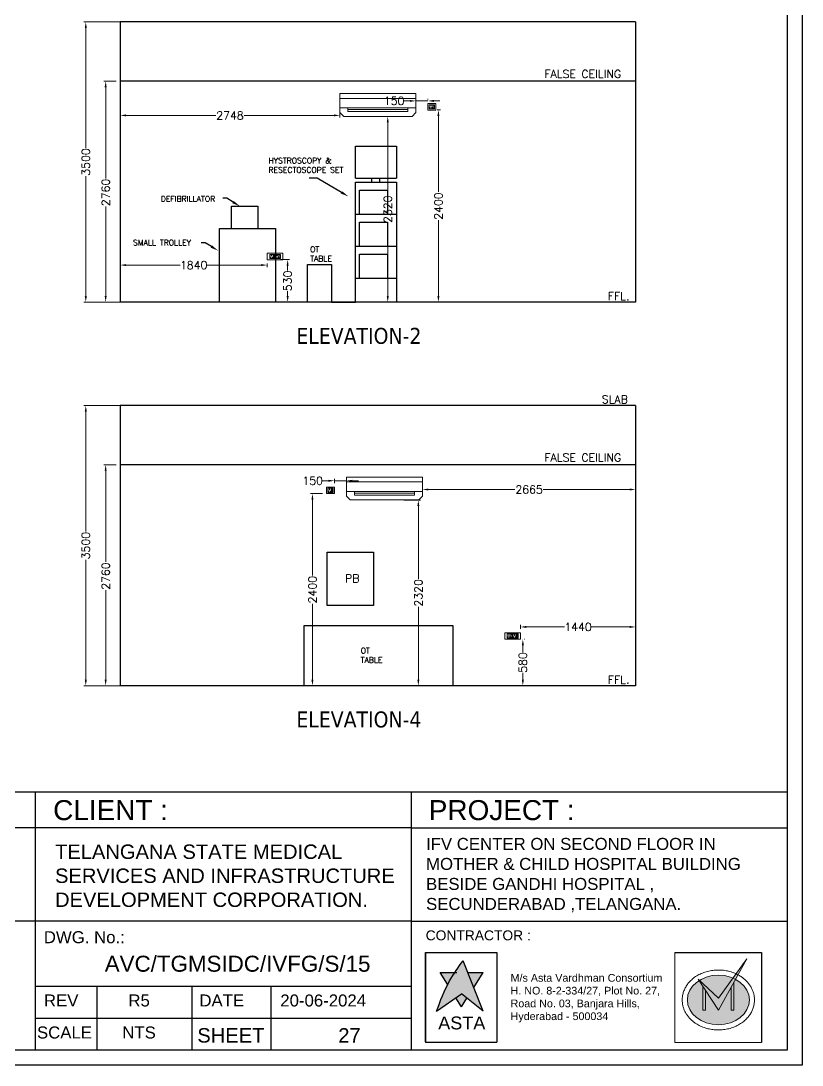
# Model space of a CAD drawing. Header units: millimetres. Extents: x 3552052 to 4144896, y -707811 to -630695.
# Drawn here: x 3919893 to 3929660, y -704661 to -691615 of the extents above; entities that cross this region are included whole.
import ezdxf
from ezdxf import colors
from ezdxf.entities.mleader import LeaderData, LeaderLine
from ezdxf.enums import TextEntityAlignment as Align
from ezdxf.math import Vec2, Vec3

# ---------------------------------------------------------------- set-up
doc = ezdxf.new("R2010")
doc.units = ezdxf.units.MM
doc.header["$LTSCALE"] = 6
doc.header["$MEASUREMENT"] = 0
doc.layers.get('0').update_dxf_attribs({"linetype": 'CONTINUOUS', "lineweight": 0})
doc.layers.get('Defpoints').update_dxf_attribs({"linetype": 'CONTINUOUS', "lineweight": 0})
for name, color, linetype, lineweight in [('0.0', 8, 'CONTINUOUS', 0), ('ELE-4M UPS P.SB', 3, 'CONTINUOUS', 0), ('ELE-SOCKET NMBERING', 7, 'CONTINUOUS', 9), ('ELE. 2N0S OF 6-16 UPS SOCKETS', 191, 'CONTINUOUS', 0), ('EQP', 6, 'CONTINUOUS', 0), ('hatch', 252, 'CONTINUOUS', 0), ('HVAC', 3, 'CONTINUOUS', 15), ('HVAC_HI-WALL_1.5TR', 5, 'CONTINUOUS', 0), ('MEP_HVAC_RA_DUCT', 1, 'CONTINUOUS', 0), ('MEP_HVAC_TEXT', 7, 'CONTINUOUS', 0), ('TITLE', 7, 'CONTINUOUS', 0)]:
    doc.layers.add(name, color=color, linetype=linetype, lineweight=lineweight)
doc.layers.add('ELE-6A AC SOCKET', color=7, linetype='CONTINUOUS', lineweight=0, true_color=0x00ceb6)
doc.styles.add('Annotation', font='tahoma.ttf')
doc.styles.add('ARIAL', font='arial.ttf')
doc.styles.add('ROMANS', font='romans.shx')
doc.styles.get("Standard").update_dxf_attribs({"font": 'SIMPLEX'})
doc.dimstyles.new('AEPL1', dxfattribs={"dimtxt": 100, "dimasz": 75, "dimexe": 25, "dimexo": 50, "dimtad": 0, "dimdec": 0, "dimtxsty": 'ROMANS', "dimcen": 2.5, "dimclrd": 7, "dimclre": 7, "dimclrt": 7, "dimadec": 0, "dimazin": 0, "dimtfac": 1, "dimtdec": 0, "dimtmove": 0, "dimatfit": 3, "dimfxl": 1, "dimlwd": 0, "dimlwe": 0, "dimarcsym": 0})

# ---------------------------------------------------------------- blocks, each defined once
blk = doc.blocks.new('*D415')
at = {"layer": 'Defpoints', "color": 0, "transparency": 16777216}
for p in [(3920953, -692368), (3921133, -692368), (3921333, -695128)]:
    blk.add_point(p, dxfattribs=at)
at = {"layer": 'ELE-4M UPS P.SB', "color": 7, "lineweight": 0, "transparency": 16777216}
for p, q in [((3921083, -692368), (3920928, -692368)), ((3920953, -692443), (3920953, -693582)), ((3920953, -695053), (3920953, -693935)), ((3921283, -695128), (3920928, -695128))]:
    blk.add_line(p, q, dxfattribs=at)
at = {"layer": 'ELE-4M UPS P.SB', "color": 7, "transparency": 16777216}
for points in [[(3920940, -692443), (3920965, -692443), (3920953, -692368)], [(3920940, -695053), (3920965, -695053), (3920953, -695128)]]:
    blk.add_solid(points, dxfattribs=at)
at = {"layer": 'ELE-4M UPS P.SB', "color": 7, "lineweight": -3, "transparency": 16777216, "insert": (3920953, -693758), "char_height": 100, "attachment_point": 5, "rotation": 90, "style": 'ROMANS'}
blk.add_mtext('2760', dxfattribs=at)
blk = doc.blocks.new('*D416')
at = {"layer": 'Defpoints', "color": 0, "transparency": 16777216}
for p in [(3920704, -691628), (3921379, -691628), (3921333, -695128)]:
    blk.add_point(p, dxfattribs=at)
at = {"layer": 'ELE-4M UPS P.SB', "color": 7, "lineweight": 0, "transparency": 16777216}
for p, q in [((3921329, -691628), (3920679, -691628)), ((3920704, -691703), (3920704, -693202)), ((3920704, -695053), (3920704, -693555)), ((3921283, -695128), (3920679, -695128))]:
    blk.add_line(p, q, dxfattribs=at)
at = {"layer": 'ELE-4M UPS P.SB', "color": 7, "transparency": 16777216}
for points in [[(3920692, -691703), (3920717, -691703), (3920704, -691628)], [(3920692, -695053), (3920717, -695053), (3920704, -695128)]]:
    blk.add_solid(points, dxfattribs=at)
at = {"layer": 'ELE-4M UPS P.SB', "color": 7, "lineweight": -3, "transparency": 16777216, "insert": (3920704, -693378), "char_height": 100, "attachment_point": 5, "rotation": 90, "style": 'ROMANS'}
blk.add_mtext('3500', dxfattribs=at)
blk = doc.blocks.new('6MODULE-UPS')
at = {"layer": 'ELE. 2N0S OF 6-16 UPS SOCKETS', "color": 223, "lineweight": 0}
for p, q in [((-6, 92), (-6, 20)), ((-6, 92), (-6, 20)), ((19, 92), (-6, 92)), ((-6, 92), (19, 92)), ((-6, 20), (19, 20)), ((-4, 84), (-4, 28)), ((17, 84), (-4, 84)), ((-4, 30), (17, 30)), ((-4, 28), (17, 28)), ((17, 28), (17, 84)), ((19, 20), (19, 92)), ((24, 92), (87, 92)), ((24, 20), (24, 92)), ((87, 20), (24, 20)), ((87, 92), (87, 20)), ((91, 92), (91, 20)), ((91, 92), (91, 20)), ((116, 92), (91, 92)), ((91, 92), (116, 92)), ((91, 20), (116, 20)), ((93, 84), (93, 28)), ((114, 84), (93, 84)), ((93, 30), (114, 30)), ((93, 28), (114, 28)), ((114, 28), (114, 84)), ((116, 20), (116, 92)), ((120, 20), (120, 92)), ((120, 92), (184, 92)), ((184, 20), (120, 20)), ((184, 92), (184, 20))]:
    blk.add_line(p, q, dxfattribs=at)
blk.add_lwpolyline([(-48, 0), (226, 0), (226, 112), (-48, 112)], close=True, dxfattribs=at)
for centre, radius, start, end in [((37, 42), 4.24, 5.2689, 272.51), ((41, 39), 3.42, 202.6838, 75.0951), ((55, 74), 4.92, 307.1584, 232.8416), ((55, 69), 3.14, 161.4031, 18.5969), ((70, 39), 3.42, 104.9049, 337.3162), ((73, 42), 4.24, 267.49, 174.7311), ((134, 42), 4.24, 5.2689, 272.51), ((137, 39), 3.42, 202.6838, 75.0951), ((152, 74), 4.92, 307.1584, 232.8416), ((152, 69), 3.14, 161.4031, 18.5969), ((167, 39), 3.42, 104.9049, 337.3162), ((170, 42), 4.24, 267.49, 174.7311)]:
    blk.add_arc(centre, radius, start, end, dxfattribs=at)
blk = doc.blocks.new('FGF6')
at = {"layer": 'HVAC', "color": 5}
for p, q in [((3680007, -695087), (3680957, -695087)), ((3680007, -695206), (3680957, -695206))]:
    blk.add_line(p, q, dxfattribs=at)
at = {"layer": 'HVAC', "color": 8}
for p, q in [((3680107, -695206), (3680107, -695251)), ((3680107, -695226), (3680858, -695226)), ((3680858, -695206), (3680858, -695251)), ((3680107, -695251), (3680858, -695251))]:
    blk.add_line(p, q, dxfattribs=at)
at = {"layer": 'HVAC', "color": 5}
blk.add_lwpolyline([(3680007, -695026), (3680957, -695026), (3680957, -695265), (3680910, -695312), (3680055, -695312), (3680007, -695265)], close=True, dxfattribs=at)
blk = doc.blocks.new('EQ2WE')
at = {"layer": 'ELE-6A AC SOCKET', "lineweight": 0}
for p, q in [((-99, 170), (-215, 170)), ((-215, 170), (-215, 36)), ((-215, 36), (-99, 36)), ((-99, 36), (-99, 170)), ((-91, 36), (-91, 170)), ((-91, 170), (-45, 170)), ((-45, 170), (-91, 170)), ((-45, 36), (-91, 36)), ((-87, 51), (-87, 155)), ((-87, 155), (-48, 155)), ((-48, 55), (-87, 55)), ((-48, 51), (-87, 51)), ((-48, 155), (-48, 51)), ((-45, 170), (-45, 36)), ((-45, 170), (-45, 36))]:
    blk.add_line(p, q, dxfattribs=at)
blk.add_lwpolyline([(0, 0), (-257, 0), (-257, 206), (0, 206)], close=True, dxfattribs=at)
for centre, radius, start, end in [((-190, 77), 7.83, 5.2689, 272.51), ((-184, 72), 6.31, 202.6838, 75.0951), ((-157, 136), 9.08, 307.1584, 232.8416), ((-157, 127), 5.79, 161.4031, 18.5969), ((-130, 72), 6.31, 104.9049, 337.3162), ((-124, 77), 7.83, 267.49, 174.7311)]:
    blk.add_arc(centre, radius, start, end, dxfattribs=at)
blk = doc.blocks.new('*D417')
at = {"layer": 'Defpoints', "color": 0, "transparency": 16777216}
for p in [(3921133, -694598), (3921133, -694666), (3922973, -694598)]:
    blk.add_point(p, dxfattribs=at)
at = {"layer": 'ELE-4M UPS P.SB', "color": 7, "lineweight": 0, "transparency": 16777216}
for p, q in [((3921133, -694648), (3921133, -694691)), ((3921208, -694666), (3921883, -694666)), ((3922898, -694666), (3922223, -694666)), ((3922973, -694648), (3922973, -694691))]:
    blk.add_line(p, q, dxfattribs=at)
at = {"layer": 'ELE-4M UPS P.SB', "color": 7, "transparency": 16777216}
for points in [[(3921208, -694653), (3921208, -694678), (3921133, -694666)], [(3922898, -694653), (3922898, -694678), (3922973, -694666)]]:
    blk.add_solid(points, dxfattribs=at)
at = {"layer": 'ELE-4M UPS P.SB', "color": 7, "lineweight": -3, "transparency": 16777216, "insert": (3922053, -694666), "char_height": 100, "attachment_point": 5, "style": 'ROMANS'}
blk.add_mtext('1840', dxfattribs=at)
blk = doc.blocks.new('*D418')
at = {"layer": 'Defpoints', "color": 0, "transparency": 16777216}
for p in [(3923087, -694598), (3923087, -695128), (3923228, -695128)]:
    blk.add_point(p, dxfattribs=at)
at = {"layer": 'ELE-4M UPS P.SB', "color": 7, "lineweight": 0, "transparency": 16777216}
for p, q in [((3923137, -694598), (3923253, -694598)), ((3923228, -694673), (3923228, -694734)), ((3923228, -695053), (3923228, -694993)), ((3923137, -695128), (3923253, -695128))]:
    blk.add_line(p, q, dxfattribs=at)
at = {"layer": 'ELE-4M UPS P.SB', "color": 7, "transparency": 16777216}
for points in [[(3923215, -694673), (3923240, -694673), (3923228, -694598)], [(3923215, -695053), (3923240, -695053), (3923228, -695128)]]:
    blk.add_solid(points, dxfattribs=at)
at = {"layer": 'ELE-4M UPS P.SB', "color": 7, "lineweight": -3, "transparency": 16777216, "insert": (3923228, -694863), "char_height": 100, "attachment_point": 5, "rotation": 90, "style": 'ROMANS'}
blk.add_mtext('530', dxfattribs=at)
blk = doc.blocks.new('*D419')
at = {"layer": 'Defpoints', "color": 0, "transparency": 16777216}
for p in [(3921133, -692642), (3923881, -692642), (3921133, -692796)]:
    blk.add_point(p, dxfattribs=at)
at = {"layer": 'ELE-4M UPS P.SB', "color": 7, "lineweight": 0, "transparency": 16777216}
for p, q in [((3921133, -692692), (3921133, -692821)), ((3923881, -692692), (3923881, -692821)), ((3921208, -692796), (3922330, -692796)), ((3923806, -692796), (3922684, -692796))]:
    blk.add_line(p, q, dxfattribs=at)
at = {"layer": 'ELE-4M UPS P.SB', "color": 7, "transparency": 16777216}
for points in [[(3921208, -692783), (3921208, -692808), (3921133, -692796)], [(3923806, -692783), (3923806, -692808), (3923881, -692796)]]:
    blk.add_solid(points, dxfattribs=at)
at = {"layer": 'ELE-4M UPS P.SB', "color": 7, "lineweight": -3, "transparency": 16777216, "insert": (3922507, -692796), "char_height": 100, "attachment_point": 5, "style": 'ROMANS'}
blk.add_mtext('2748', dxfattribs=at)
blk = doc.blocks.new('*D420')
at = {"layer": 'Defpoints', "color": 0, "transparency": 16777216}
for p in [(3924831, -692615), (3924831, -692648), (3924981, -692648)]:
    blk.add_point(p, dxfattribs=at)
at = {"layer": 'ELE-4M UPS P.SB', "color": 7, "lineweight": 0, "transparency": 16777216}
for p, q in [((3924756, -692615), (3924681, -692615)), ((3924831, -692598), (3924831, -692590)), ((3924981, -692615), (3924831, -692615)), ((3924981, -692598), (3924981, -692590)), ((3925056, -692615), (3925131, -692615))]:
    blk.add_line(p, q, dxfattribs=at)
at = {"layer": 'ELE-4M UPS P.SB', "color": 7, "transparency": 16777216}
for points in [[(3924756, -692602), (3924756, -692627), (3924831, -692615)], [(3925056, -692602), (3925056, -692627), (3924981, -692615)]]:
    blk.add_solid(points, dxfattribs=at)
at = {"layer": 'ELE-4M UPS P.SB', "color": 7, "lineweight": -3, "transparency": 16777216, "insert": (3924559, -692615), "char_height": 100, "attachment_point": 5, "style": 'ROMANS'}
blk.add_mtext('150', dxfattribs=at)
blk = doc.blocks.new('*D421')
at = {"layer": 'Defpoints', "color": 0, "transparency": 16777216}
for p in [(3924631, -692808), (3924479, -695128), (3924631, -695128)]:
    blk.add_point(p, dxfattribs=at)
at = {"layer": 'ELE-4M UPS P.SB', "color": 7, "lineweight": 0, "transparency": 16777216}
for p, q in [((3924581, -692808), (3924454, -692808)), ((3924479, -692883), (3924479, -693792)), ((3924479, -695053), (3924479, -694145)), ((3924581, -695128), (3924454, -695128))]:
    blk.add_line(p, q, dxfattribs=at)
at = {"layer": 'ELE-4M UPS P.SB', "color": 7, "transparency": 16777216}
for points in [[(3924467, -692883), (3924492, -692883), (3924479, -692808)], [(3924467, -695053), (3924492, -695053), (3924479, -695128)]]:
    blk.add_solid(points, dxfattribs=at)
at = {"layer": 'ELE-4M UPS P.SB', "color": 7, "lineweight": -3, "transparency": 16777216, "insert": (3924479, -693968), "char_height": 100, "attachment_point": 5, "rotation": 90, "style": 'ROMANS'}
blk.add_mtext('2320', dxfattribs=at)
blk = doc.blocks.new('*D422')
at = {"layer": 'Defpoints', "color": 0, "transparency": 16777216}
for p in [(3925047, -692728), (3925047, -695128), (3925113, -695128)]:
    blk.add_point(p, dxfattribs=at)
at = {"layer": 'ELE-4M UPS P.SB', "color": 7, "lineweight": 0, "transparency": 16777216}
for p, q in [((3925097, -692728), (3925138, -692728)), ((3925113, -692803), (3925113, -693752)), ((3925113, -695053), (3925113, -694105)), ((3925097, -695128), (3925138, -695128))]:
    blk.add_line(p, q, dxfattribs=at)
at = {"layer": 'ELE-4M UPS P.SB', "color": 7, "transparency": 16777216}
for points in [[(3925100, -692803), (3925125, -692803), (3925113, -692728)], [(3925100, -695053), (3925125, -695053), (3925113, -695128)]]:
    blk.add_solid(points, dxfattribs=at)
at = {"layer": 'ELE-4M UPS P.SB', "color": 7, "lineweight": -3, "transparency": 16777216, "insert": (3925113, -693928), "char_height": 100, "attachment_point": 5, "rotation": 90, "style": 'ROMANS'}
blk.add_mtext('2400', dxfattribs=at)
blk = doc.blocks.new('*D429')
at = {"layer": 'Defpoints', "color": 0, "transparency": 16777216}
for p in [(3920953, -697161), (3921133, -697161), (3921333, -699921)]:
    blk.add_point(p, dxfattribs=at)
at = {"layer": 'ELE-4M UPS P.SB', "color": 7, "lineweight": 0, "transparency": 16777216}
for p, q in [((3921083, -697161), (3920928, -697161)), ((3920953, -697236), (3920953, -698374)), ((3920953, -699846), (3920953, -698727)), ((3921283, -699921), (3920928, -699921))]:
    blk.add_line(p, q, dxfattribs=at)
at = {"layer": 'ELE-4M UPS P.SB', "color": 7, "transparency": 16777216}
for points in [[(3920940, -697236), (3920965, -697236), (3920953, -697161)], [(3920940, -699846), (3920965, -699846), (3920953, -699921)]]:
    blk.add_solid(points, dxfattribs=at)
at = {"layer": 'ELE-4M UPS P.SB', "color": 7, "lineweight": -3, "transparency": 16777216, "insert": (3920953, -698551), "char_height": 100, "attachment_point": 5, "rotation": 90, "style": 'ROMANS'}
blk.add_mtext('2760', dxfattribs=at)
blk = doc.blocks.new('*D430')
at = {"layer": 'Defpoints', "color": 0, "transparency": 16777216}
for p in [(3920704, -696421), (3921379, -696421), (3921333, -699921)]:
    blk.add_point(p, dxfattribs=at)
at = {"layer": 'ELE-4M UPS P.SB', "color": 7, "lineweight": 0, "transparency": 16777216}
for p, q in [((3921329, -696421), (3920679, -696421)), ((3920704, -696496), (3920704, -697994)), ((3920704, -699846), (3920704, -698347)), ((3921283, -699921), (3920679, -699921))]:
    blk.add_line(p, q, dxfattribs=at)
at = {"layer": 'ELE-4M UPS P.SB', "color": 7, "transparency": 16777216}
for points in [[(3920692, -696496), (3920717, -696496), (3920704, -696421)], [(3920692, -699846), (3920717, -699846), (3920704, -699921)]]:
    blk.add_solid(points, dxfattribs=at)
at = {"layer": 'ELE-4M UPS P.SB', "color": 7, "lineweight": -3, "transparency": 16777216, "insert": (3920704, -698171), "char_height": 100, "attachment_point": 5, "rotation": 90, "style": 'ROMANS'}
blk.add_mtext('3500', dxfattribs=at)
blk = doc.blocks.new('*D431')
at = {"layer": 'Defpoints', "color": 0, "transparency": 16777216}
for p in [(3924631, -697601), (3924631, -699921), (3924862, -699921)]:
    blk.add_point(p, dxfattribs=at)
at = {"layer": 'ELE-4M UPS P.SB', "color": 7, "lineweight": 0, "transparency": 16777216}
for p, q in [((3924681, -697601), (3924887, -697601)), ((3924862, -697676), (3924862, -698584)), ((3924862, -699846), (3924862, -698937)), ((3924681, -699921), (3924887, -699921))]:
    blk.add_line(p, q, dxfattribs=at)
at = {"layer": 'ELE-4M UPS P.SB', "color": 7, "transparency": 16777216}
for points in [[(3924849, -697676), (3924874, -697676), (3924862, -697601)], [(3924849, -699846), (3924874, -699846), (3924862, -699921)]]:
    blk.add_solid(points, dxfattribs=at)
at = {"layer": 'ELE-4M UPS P.SB', "color": 7, "lineweight": -3, "transparency": 16777216, "insert": (3924862, -698761), "char_height": 100, "attachment_point": 5, "rotation": 90, "style": 'ROMANS'}
blk.add_mtext('2320', dxfattribs=at)
blk = doc.blocks.new('*D432')
at = {"layer": 'Defpoints', "color": 0, "transparency": 16777216}
for p in [(3926138, -699261), (3927578, -699187), (3927578, -699261)]:
    blk.add_point(p, dxfattribs=at)
at = {"layer": 'ELE-4M UPS P.SB', "color": 7, "lineweight": 0, "transparency": 16777216}
for p, q in [((3926138, -699211), (3926138, -699162)), ((3926213, -699187), (3926688, -699187)), ((3927503, -699187), (3927028, -699187)), ((3927578, -699211), (3927578, -699162))]:
    blk.add_line(p, q, dxfattribs=at)
at = {"layer": 'ELE-4M UPS P.SB', "color": 7, "transparency": 16777216}
for points in [[(3926213, -699174), (3926213, -699199), (3926138, -699187)], [(3927503, -699174), (3927503, -699199), (3927578, -699187)]]:
    blk.add_solid(points, dxfattribs=at)
at = {"layer": 'ELE-4M UPS P.SB', "color": 7, "lineweight": -3, "transparency": 16777216, "insert": (3926858, -699187), "char_height": 100, "attachment_point": 5, "style": 'ROMANS'}
blk.add_mtext('1440', dxfattribs=at)
blk = doc.blocks.new('*D433')
at = {"layer": 'Defpoints', "color": 0, "transparency": 16777216}
for p in [(3926138, -699341), (3926138, -699921), (3926168, -699921)]:
    blk.add_point(p, dxfattribs=at)
at = {"layer": 'ELE-4M UPS P.SB', "color": 7, "lineweight": 0, "transparency": 16777216}
for p, q in [((3926188, -699341), (3926193, -699341)), ((3926168, -699416), (3926168, -699501)), ((3926168, -699846), (3926168, -699760)), ((3926188, -699921), (3926193, -699921))]:
    blk.add_line(p, q, dxfattribs=at)
at = {"layer": 'ELE-4M UPS P.SB', "color": 7, "transparency": 16777216}
for points in [[(3926156, -699416), (3926181, -699416), (3926168, -699341)], [(3926156, -699846), (3926181, -699846), (3926168, -699921)]]:
    blk.add_solid(points, dxfattribs=at)
at = {"layer": 'ELE-4M UPS P.SB', "color": 7, "lineweight": -3, "transparency": 16777216, "insert": (3926168, -699631), "char_height": 100, "attachment_point": 5, "rotation": 90, "style": 'ROMANS'}
blk.add_mtext('580', dxfattribs=at)
blk = doc.blocks.new('*D434')
at = {"layer": 'Defpoints', "color": 0, "transparency": 16777216}
for p in [(3924913, -697375), (3927578, -697375), (3927578, -697470)]:
    blk.add_point(p, dxfattribs=at)
at = {"layer": 'ELE-4M UPS P.SB', "color": 7, "lineweight": 0, "transparency": 16777216}
for p, q in [((3924913, -697425), (3924913, -697495)), ((3927578, -697425), (3927578, -697495)), ((3924988, -697470), (3926069, -697470)), ((3927503, -697470), (3926422, -697470))]:
    blk.add_line(p, q, dxfattribs=at)
at = {"layer": 'ELE-4M UPS P.SB', "color": 7, "transparency": 16777216}
for points in [[(3924988, -697457), (3924988, -697482), (3924913, -697470)], [(3927503, -697457), (3927503, -697482), (3927578, -697470)]]:
    blk.add_solid(points, dxfattribs=at)
at = {"layer": 'ELE-4M UPS P.SB', "color": 7, "lineweight": -3, "transparency": 16777216, "insert": (3926246, -697470), "char_height": 100, "attachment_point": 5, "style": 'ROMANS'}
blk.add_mtext('2665', dxfattribs=at)
blk = doc.blocks.new('*D435')
at = {"layer": 'Defpoints', "color": 0, "transparency": 16777216}
for p in [(3923813, -697360), (3923813, -697441), (3923963, -697426)]:
    blk.add_point(p, dxfattribs=at)
at = {"layer": 'ELE-4M UPS P.SB', "color": 7, "lineweight": 0, "transparency": 16777216}
for p, q in [((3923738, -697360), (3923663, -697360)), ((3923813, -697391), (3923813, -697335)), ((3923963, -697360), (3923813, -697360)), ((3923963, -697376), (3923963, -697335)), ((3924038, -697360), (3924113, -697360))]:
    blk.add_line(p, q, dxfattribs=at)
at = {"layer": 'ELE-4M UPS P.SB', "color": 7, "transparency": 16777216}
for points in [[(3923738, -697348), (3923738, -697373), (3923813, -697360)], [(3924038, -697348), (3924038, -697373), (3923963, -697360)]]:
    blk.add_solid(points, dxfattribs=at)
at = {"layer": 'ELE-4M UPS P.SB', "color": 7, "lineweight": -3, "transparency": 16777216, "insert": (3923541, -697360), "char_height": 100, "attachment_point": 5, "style": 'ROMANS'}
blk.add_mtext('150', dxfattribs=at)
blk = doc.blocks.new('*D436')
at = {"layer": 'Defpoints', "color": 0, "transparency": 16777216}
for p in [(3923713, -697521), (3923538, -699921), (3923713, -699921)]:
    blk.add_point(p, dxfattribs=at)
at = {"layer": 'ELE-4M UPS P.SB', "color": 7, "lineweight": 0, "transparency": 16777216}
for p, q in [((3923663, -697521), (3923513, -697521)), ((3923538, -697596), (3923538, -698544)), ((3923538, -699846), (3923538, -698897)), ((3923663, -699921), (3923513, -699921))]:
    blk.add_line(p, q, dxfattribs=at)
at = {"layer": 'ELE-4M UPS P.SB', "color": 7, "transparency": 16777216}
for points in [[(3923525, -697596), (3923550, -697596), (3923538, -697521)], [(3923525, -699846), (3923550, -699846), (3923538, -699921)]]:
    blk.add_solid(points, dxfattribs=at)
at = {"layer": 'ELE-4M UPS P.SB', "color": 7, "lineweight": -3, "transparency": 16777216, "insert": (3923538, -698721), "char_height": 100, "attachment_point": 5, "rotation": 90, "style": 'ROMANS'}
blk.add_mtext('2400', dxfattribs=at)
blk = doc.blocks.new('IVF-CONTRACTOR')
at = {"lineweight": -3, "true_color": 0x293189}
h = blk.add_hatch(color=177, dxfattribs=at)
h.dxf.hatch_style = 1
edge = h.paths.add_edge_path()
edge.add_spline(control_points=[(3037286, -1386527), (3037185, -1386667), (3036944, -1387001), (3036801, -1387388), (3036719, -1387609)], knot_values=[0, 0, 0, 0, 519.520055, 1226.818077, 1226.818077, 1226.818077, 1226.818077], degree=3, periodic=0)
edge.add_line((3036719, -1387609), (3037255, -1387240))
edge.add_line((3037255, -1387240), (3037717, -1387609))
edge.add_line((3037717, -1387609), (3037286, -1386527))
at = {"lineweight": -3, "true_color": 0xc7c8ca}
h = blk.add_hatch(color=9, dxfattribs=at)
h.dxf.hatch_style = 1
edge = h.paths.add_edge_path()
edge.add_spline(control_points=[(3036953, -1387033), (3036967, -1387008), (3037022, -1386919), (3037088, -1386836), (3037139, -1386779)], knot_values=[3356.588859, 3356.588859, 3356.588859, 3356.588859, 3831.174934, 5081.098827, 5081.098827, 5081.098827, 5081.098827], degree=3, periodic=0)
edge.add_line((3037139, -1386779), (3036793, -1386779))
edge.add_line((3036793, -1386779), (3036953, -1387033))
h.paths.add_polyline_path([(3037717, -1386779), (3037386, -1386779), (3037515, -1387102)])
h.paths.add_polyline_path([(3037370, -1387332), (3037255, -1387240), (3037134, -1387323), (3037255, -1387517)])
at = {"true_color": 0xed1f24}
h = blk.add_hatch(color=240, dxfattribs=at)
h.dxf.hatch_style = 1
edge = h.paths.add_edge_path()
edge.add_line((3042329, -1386921), (3042349, -1386951))
edge.add_ellipse((3042760, -1387369), major_axis=(-665, 0), ratio=0.800236, start_angle=-52.6357, end_angle=-51.8324, ccw=False)
edge.add_line((3042356, -1386946), (3042329, -1386921))
at = {"layer": '0.0', "true_color": 0xed1f24}
h = blk.add_hatch(color=240, dxfattribs=at)
h.dxf.hatch_style = 1
edge = h.paths.add_edge_path()
edge.add_line((3042760, -1387590), (3043125, -1386925))
edge.add_ellipse((3042760, -1387369), major_axis=(-665, 0), ratio=0.800236, start_angle=-123.3804, end_angle=-117.8517)
edge.add_line((3043070, -1386899), (3042760, -1387331))
edge.add_line((3042760, -1387331), (3042356, -1386946))
edge.add_ellipse((3042760, -1387369), major_axis=(-665, 0), ratio=0.800236, start_angle=-52.6357, end_angle=-51.8324)
edge.add_line((3042349, -1386951), (3042760, -1387590))
edge = h.paths.add_edge_path()
edge.add_spline(control_points=[(3043179, -1386828), (3043165, -1386821), (3043150, -1386814), (3043136, -1386807)], knot_values=[-2.156071, -2.156071, -2.156071, -2.156071, -2.090953, -2.090953, -2.090953, -2.090953], degree=3, periodic=0)
edge.add_line((3043136, -1386807), (3043070, -1386899))
edge.add_ellipse((3042760, -1387369), major_axis=(-665, 0), ratio=0.800236, start_angle=-123.3804, end_angle=-117.8517, ccw=False)
edge.add_line((3043125, -1386925), (3043179, -1386828))
edge = h.paths.add_edge_path()
edge.add_line((3043367, -1386486), (3043136, -1386807))
edge.add_spline(control_points=[(3043136, -1386807), (3043150, -1386814), (3043165, -1386821), (3043179, -1386828)], knot_values=[-2.156071, -2.156071, -2.156071, -2.156071, -2.090953, -2.090953, -2.090953, -2.090953], degree=3, periodic=0)
edge.add_line((3043179, -1386828), (3043367, -1386486))
at = {"layer": '0.0', "true_color": 0x139b48}
h = blk.add_hatch(color=114, dxfattribs=at)
h.dxf.hatch_style = 1
edge = h.paths.add_edge_path()
edge.add_ellipse((3042760, -1387369), major_axis=(-665, 0), ratio=0.800236, start_angle=-51.8324, end_angle=236.6196)
edge.add_line((3043125, -1386925), (3043091, -1386988))
edge.add_line((3043091, -1386988), (3043091, -1387590))
edge.add_line((3043091, -1387590), (3043036, -1387590))
edge.add_line((3043036, -1387590), (3043036, -1387088))
edge.add_line((3043036, -1387088), (3042760, -1387590))
edge.add_line((3042760, -1387590), (3042484, -1387160))
edge.add_line((3042484, -1387160), (3042484, -1387590))
edge.add_line((3042484, -1387590), (3042428, -1387590))
edge.add_line((3042428, -1387590), (3042428, -1387075))
edge.add_line((3042428, -1387075), (3042349, -1386951))
edge = h.paths.add_edge_path()
edge.add_ellipse((3042760, -1387369), major_axis=(-665, 0), ratio=0.800236, start_angle=-117.8517, end_angle=-52.6357)
edge.add_line((3042356, -1386946), (3042760, -1387331))
edge.add_line((3042760, -1387331), (3043070, -1386899))
at = {"layer": '0.0', "true_color": 0x000000}
h = blk.add_hatch(color=18, dxfattribs=at)
h.dxf.hatch_style = 1
h.paths.add_polyline_path([(3042484, -1387160), (3042428, -1387075), (3042428, -1387590), (3042484, -1387590)])
h.paths.add_polyline_path([(3043036, -1387590), (3043091, -1387590), (3043091, -1386988), (3043036, -1387088)])
at = {"lineweight": -3}
for p, q in [((3036484, -1386350), (3038013, -1386350)), ((3036484, -1388267), (3036484, -1386350)), ((3036485, -1386350), (3038009, -1386350)), ((3036485, -1388278), (3036485, -1386350)), ((3038013, -1386350), (3038013, -1388267)), ((3041829, -1386350), (3043688, -1386350)), ((3043688, -1386350), (3043688, -1388278)), ((3038011, -1388278), (3036483, -1388278))]:
    blk.add_line(p, q, dxfattribs=at)
at = {"color": 251, "lineweight": -3, "true_color": 0x636466}
for p, q in [((3037717, -1387609), (3037286, -1386527)), ((3036793, -1386779), (3037155, -1386779)), ((3036953, -1387033), (3036793, -1386779)), ((3037386, -1386779), (3037717, -1386779)), ((3037515, -1387102), (3037717, -1386779)), ((3036719, -1387609), (3037255, -1387240)), ((3037255, -1387517), (3037134, -1387323)), ((3037717, -1387609), (3037255, -1387240)), ((3037255, -1387517), (3037370, -1387332))]:
    blk.add_line(p, q, dxfattribs=at)
blk.add_spline([(3036719, -1387609), (3036998, -1386959), (3037286, -1386527)], degree=3, dxfattribs=at)
at = {"layer": '0.0'}
for p, q in [((3036485, -1386350), (3038009, -1386350)), ((3036485, -1388278), (3036485, -1386350)), ((3036485, -1388278), (3036485, -1386350)), ((3036485, -1386350), (3038009, -1386350)), ((3038013, -1386350), (3038013, -1388278)), ((3041829, -1386350), (3043688, -1386350)), ((3041829, -1388278), (3041829, -1386350)), ((3043688, -1386350), (3043688, -1388278)), ((3038009, -1388278), (3036485, -1388278)), ((3043688, -1388278), (3041829, -1388278))]:
    blk.add_line(p, q, dxfattribs=at)
at = {"layer": '0.0', "color": 18, "true_color": 0x000000}
for p, q in [((3042760, -1387590), (3043367, -1386486)), ((3042760, -1387331), (3043367, -1386486)), ((3042760, -1387590), (3042329, -1386921)), ((3042329, -1386921), (3042760, -1387331)), ((3043091, -1387590), (3043091, -1386988)), ((3042428, -1387075), (3042428, -1387590)), ((3042484, -1387590), (3042484, -1387160)), ((3043036, -1387088), (3043036, -1387590)), ((3042428, -1387590), (3042484, -1387590)), ((3043036, -1387590), (3043091, -1387590))]:
    blk.add_line(p, q, dxfattribs=at)
at = {"layer": '0.0'}
blk.add_ellipse((3042760, -1387369), major_axis=(-665, 0), ratio=0.800236, start_param=-3.141592653589793, end_param=3.141592653589793, dxfattribs=at)
blk.add_open_spline([(3043535, -1387369), (3043535, -1387353), (3043534, -1387336), (3043530, -1387296), (3043527, -1387272), (3043516, -1387226), (3043509, -1387202), (3043492, -1387157), (3043483, -1387135), (3043460, -1387092), (3043448, -1387071), (3043420, -1387031), (3043405, -1387011), (3043372, -1386974), (3043355, -1386956), (3043318, -1386922), (3043298, -1386906), (3043258, -1386875), (3043236, -1386861), (3043183, -1386829), (3043150, -1386812), (3043081, -1386783), (3043045, -1386771), (3042972, -1386750), (3042935, -1386742), (3042860, -1386731), (3042821, -1386728), (3042745, -1386726), (3042706, -1386727), (3042630, -1386735), (3042593, -1386741), (3042518, -1386757), (3042482, -1386768), (3042412, -1386794), (3042377, -1386809), (3042312, -1386843), (3042280, -1386862), (3042221, -1386905), (3042194, -1386928), (3042147, -1386974), (3042127, -1386996), (3042091, -1387042), (3042074, -1387067), (3042045, -1387117), (3042033, -1387143), (3042012, -1387197), (3042003, -1387225), (3041992, -1387276), (3041988, -1387299), (3041984, -1387347), (3041984, -1387371), (3041986, -1387418), (3041989, -1387442), (3041997, -1387489), (3042003, -1387512), (3042018, -1387557), (3042026, -1387580), (3042047, -1387623), (3042058, -1387645), (3042084, -1387686), (3042098, -1387706), (3042129, -1387744), (3042145, -1387762), (3042180, -1387798), (3042199, -1387814), (3042238, -1387846), (3042259, -1387861), (3042311, -1387894), (3042343, -1387912), (3042409, -1387944), (3042444, -1387957), (3042515, -1387980), (3042552, -1387989), (3042626, -1388003), (3042664, -1388007), (3042740, -1388012), (3042778, -1388012), (3042854, -1388008), (3042892, -1388003), (3042966, -1387989), (3043003, -1387980), (3043074, -1387958), (3043109, -1387944), (3043175, -1387913), (3043208, -1387895), (3043268, -1387856), (3043297, -1387834), (3043351, -1387787), (3043376, -1387761), (3043416, -1387713), (3043432, -1387690), (3043462, -1387643), (3043475, -1387619), (3043497, -1387569), (3043507, -1387543), (3043522, -1387491), (3043527, -1387464), (3043533, -1387415), (3043535, -1387392), (3043535, -1387369)], degree=3, knots=[-3.141593, -3.141593, -3.141593, -3.141593, -3.06788, -3.06788, -2.960953, -2.960953, -2.854026, -2.854026, -2.747099, -2.747099, -2.640172, -2.640172, -2.533245, -2.533245, -2.426319, -2.426319, -2.319392, -2.319392, -2.212465, -2.212465, -2.059875, -2.059875, -1.907286, -1.907286, -1.754697, -1.754697, -1.602107, -1.602107, -1.449518, -1.449518, -1.296928, -1.296928, -1.144339, -1.144339, -0.99175, -0.99175, -0.83916, -0.83916, -0.686571, -0.686571, -0.558641, -0.558641, -0.43071, -0.43071, -0.30278, -0.30278, -0.17485, -0.17485, -0.068516, -0.068516, 0.037819, 0.037819, 0.144154, 0.144154, 0.250488, 0.250488, 0.356823, 0.356823, 0.463157, 0.463157, 0.569492, 0.569492, 0.675826, 0.675826, 0.782161, 0.782161, 0.888495, 0.888495, 1.039928, 1.039928, 1.191361, 1.191361, 1.342794, 1.342794, 1.494227, 1.494227, 1.64566, 1.64566, 1.797093, 1.797093, 1.948526, 1.948526, 2.099959, 2.099959, 2.251392, 2.251392, 2.402825, 2.402825, 2.554258, 2.554258, 2.675591, 2.675591, 2.796924, 2.796924, 2.918258, 2.918258, 3.039591, 3.039591, 3.141593, 3.141593, 3.141593, 3.141593], dxfattribs=at)
at = {"lineweight": -3, "attachment_point": 1, "style": 'ARIAL'}
for s, width, gutter_width, insert, char_height in [('{\\C256;CONTRACTOR :}', 3919.85, 1060, (3036485, -1385878), 212.06), ('{\\C256;M/s Asta Vardhman Consortium\\PH. NO. 8-2-334/27, Plot No. 27, Road No. 03, Banjara Hills, Hyderabad - 500034}', 3696.75, 822, (3038306, -1386813), 164.38)]:
    blk.add_mtext_dynamic_manual_height_columns(s, width=width, gutter_width=gutter_width, heights=[0], dxfattribs=dict(at, insert=insert, char_height=char_height))
at = {"lineweight": 100, "insert": (3036754, -1387723), "char_height": 276.9, "attachment_point": 1, "style": 'ARIAL'}
blk.add_mtext_dynamic_manual_height_columns('ASTA', width=997.56, gutter_width=254, heights=[0], dxfattribs=at)

msp = doc.modelspace()

# ---------------------------------------------------------------- linework, layer by layer
at = {"lineweight": -3}
for p, q in [((3929472.9, -701251.5), (3911822.6, -701251.5)), ((3920077, -704474.3), (3920077, -701251.5))]:
    msp.add_line(p, q, dxfattribs=at)
at = {"color": 7, "lineweight": 30}
msp.add_line((3929472.9, -704474.3), (3920077, -704474.3), dxfattribs=at)
for points in [[(3929659.7, -681698.6), (3929659.7, -704661.1), (3911635.8, -704661.1), (3911635.8, -681698.6)], [(3929472.9, -681885.3), (3929472.9, -704474.3), (3911822.6, -704474.3), (3911822.6, -681885.3)]]:
    msp.add_lwpolyline(points, close=True, dxfattribs=at)
at = {"layer": 'ELE-4M UPS P.SB', "color": 1, "lineweight": -3}
msp.add_lwpolyline([(3923720.1, -698250.6), (3924300.1, -698250.6), (3924300.1, -698920.6), (3923720.1, -698920.6)], close=True, dxfattribs=at)
msp.add_lwpolyline([(3923720.1, -698250.6), (3924300.1, -698250.6), (3924300.1, -698920.6), (3923720.1, -698920.6)], close=True, dxfattribs=at)
at = {"layer": 'EQP', "lineweight": -3}
for p, q in [((3924077.1, -693178.5), (3924587.1, -693178.5)), ((3924077.1, -693578.5), (3924077.1, -693178.5)), ((3924587.1, -693178.5), (3924587.1, -693578.5)), ((3924077.1, -693578.5), (3924587.1, -693578.5)), ((3924077.1, -695128.5), (3924077.1, -693628.5)), ((3924077.1, -693628.5), (3924587.1, -693628.5)), ((3924282.1, -693628.5), (3924282.1, -693578.5)), ((3924382.1, -693628.5), (3924382.1, -693578.5)), ((3924587.1, -693628.5), (3924587.1, -695128.5)), ((3924127.1, -694028.5), (3924127.1, -693728.5)), ((3924127.1, -693728.5), (3924477.1, -693728.5)), ((3924477.1, -693728.5), (3924477.1, -694028.5)), ((3922527.1, -694208.5), (3922527.1, -693928.5)), ((3922527.1, -693928.5), (3922857.1, -693928.5)), ((3922857.1, -693928.5), (3922857.1, -694208.5)), ((3924077.1, -694028.5), (3924587.1, -694028.5)), ((3924127.1, -694428.5), (3924127.1, -694128.5)), ((3924127.1, -694128.5), (3924477.1, -694128.5)), ((3924477.1, -694128.5), (3924477.1, -694428.5)), ((3922377.1, -695128.5), (3922377.1, -694208.5)), ((3922377.1, -694208.5), (3923077.1, -694208.5)), ((3922377.1, -694208.5), (3922527.1, -694208.5)), ((3923077.1, -694208.5), (3923077.1, -695128.5)), ((3924077.1, -694428.5), (3924587.1, -694428.5)), ((3924077.1, -694428.5), (3924587.1, -694428.5)), ((3924127.1, -694828.5), (3924127.1, -694528.5)), ((3924127.1, -694528.5), (3924477.1, -694528.5)), ((3924477.1, -694528.5), (3924477.1, -694828.5)), ((3923477.1, -695128.5), (3923477.1, -694658.5)), ((3923477.1, -694658.5), (3923777.1, -694658.5)), ((3923777.1, -694658.5), (3923777.1, -695128.5)), ((3924077.1, -695128.5), (3924077.1, -694828.5)), ((3924077.1, -694828.5), (3924587.1, -694828.5)), ((3923777.1, -695128.5), (3924077.1, -695128.5)), ((3923433.1, -699920.6), (3923433.1, -699170.6)), ((3923433.1, -699170.6), (3925293.1, -699170.6)), ((3925293.1, -699170.6), (3925293.1, -699920.6))]:
    msp.add_line(p, q, dxfattribs=at)
at = {"layer": 'hatch', "color": 7, "lineweight": 30}
msp.add_line((3929472.9, -701250.7), (3929472.9, -704474.3), dxfattribs=at)
at = {"layer": 'MEP_HVAC_RA_DUCT', "color": 7, "lineweight": 30}
for p, q in [((3921133.1, -691628.5), (3921133.1, -695128.5)), ((3927578.1, -691628.5), (3927578.1, -695128.5)), ((3921133.1, -696420.6), (3921133.1, -699920.6)), ((3927578.1, -696420.6), (3927578.1, -699920.6))]:
    msp.add_line(p, q, dxfattribs=at)
for points in [[(3927578.1, -691628.5), (3921133.1, -691628.5)], [(3927578.1, -692368.5), (3921133.1, -692368.5)], [(3927578.1, -695128.5), (3921133.1, -695128.5)], [(3927578.1, -696420.6), (3921133.1, -696420.6)], [(3927578.1, -697160.6), (3921133.1, -697160.6)], [(3927578.1, -699920.6), (3921133.1, -699920.6)]]:
    msp.add_lwpolyline(points, dxfattribs=at)
at = {"layer": 'MEP_HVAC_TEXT', "lineweight": -3}
for p, q in [((3924772.9, -701251.5), (3924772.9, -704474.3)), ((3920077, -701695.7), (3914675.5, -701695.7)), ((3924772.9, -701695.7), (3920077, -701695.7)), ((3924772.9, -701695.7), (3929472.9, -701695.7)), ((3920077, -702862.5), (3914675.5, -702862.5)), ((3924772.9, -702862.9), (3920072.9, -702862.5)), ((3924772.9, -702862.9), (3929472.9, -702862.5)), ((3920077, -703674.3), (3924772.9, -703674.3)), ((3920840.4, -703674.3), (3920840.4, -704474.3)), ((3922029.4, -703674.3), (3922029.4, -704474.3)), ((3923015.8, -703674.3), (3923015.8, -704474.3)), ((3920077, -704074.3), (3924772.9, -704074.3))]:
    msp.add_line(p, q, dxfattribs=at)

# ---------------------------------------------------------------- block references
at = {"color": 240, "lineweight": -3, "true_color": 0xed1f24, "xscale": 0.5830909662492498, "yscale": 0.5830909662492498, "zscale": 0.5830909662492498}
msp.add_blockref('IVF-CONTRACTOR', (2154406.5, 105115), dxfattribs=at)
at = {"layer": 'ELE-6A AC SOCKET', "color": 254, "lineweight": -3, "true_color": 0xdebad0, "xscale": 0.3885944238316955, "yscale": 0.3885944238316955, "zscale": 0.3885944238316955}
for p in [(3925080.6, -692728.5), (3923813.1, -697520.6)]:
    msp.add_blockref('EQ2WE', p, dxfattribs=at)
at = {"layer": 'ELE. 2N0S OF 6-16 UPS SOCKETS', "lineweight": -3, "xscale": -0.7170377765872057, "yscale": 0.7170377765872057, "zscale": 0.7170377765872057, "rotation": 359.9999999999995}
for p in [(3923135.2, -694598.5), (3926103.6, -699340.6)]:
    msp.add_blockref('6MODULE-UPS', p, dxfattribs=at)
at = {"layer": 'HVAC_HI-WALL_1.5TR', "lineweight": -3}
for p in [(243873.4, 2503.8), (243955.9, -2288.3)]:
    msp.add_blockref('FGF6', p, dxfattribs=at)

# ---------------------------------------------------------------- texts
at = {"lineweight": -3, "char_height": 200, "width": 2697.906, "attachment_point": 3, "style": 'Annotation'}
for s, insert in [('\\pxql;ELEVATION-2', (3926034.6, -695449.9)), ('\\pxql;ELEVATION-4', (3926034.6, -700242.1))]:
    msp.add_mtext(s, dxfattribs=dict(at, insert=insert))
at = {"layer": 'ELE-SOCKET NMBERING', "color": 0, "lineweight": -3, "char_height": 100.004, "width": 2358.602, "attachment_point": 1, "style": 'Annotation'}
for s, insert in [('{\\Fromans|c0;FALSE CEILING }', (3926437.2, -692228.3)), ('{\\Fromans|c0;FFL.}', (3927230.6, -695003.4)), ('{\\Fromans|c0;SLAB}', (3927155.4, -696293.2)), ('{\\Fromans|c0;FALSE CEILING }', (3926437.2, -697020.5)), ('{\\Fromans|c0;PB}', (3923945.6, -698530.2)), ('{\\Fromans|c0;PB}', (3923945.6, -698530.2)), ('{\\Fromans|c0;FFL.}', (3927230.6, -699795.6))]:
    msp.add_mtext(s, dxfattribs=dict(at, insert=insert))
at = {"layer": 'MEP_HVAC_TEXT', "lineweight": -3, "char_height": 70, "attachment_point": 1}
for s, width, insert in [('HYSTROSCOPY & \\PRESECTOSCOPE SET', 962.013, (3922987.9, -693325.1)), ('DEFIBRILLATOR', 2176.344, (3921641.4, -693803.4)), ('SMALL TROLLEY', 957.976, (3921294.4, -694349.9)), ('OT TABLE', 384.742, (3923508.9, -694434.2, -101230.8)), ('OT TABLE', 384.742, (3924141.6, -699447.3))]:
    msp.add_mtext_dynamic_manual_height_columns(s, width=width, gutter_width=10, heights=[0], dxfattribs=dict(at, insert=insert))
at = {"layer": 'TITLE', "color": 7, "lineweight": 30, "style": 'ARIAL'}
for s, height, p in [('CLIENT :', 250, (3920296.2, -701600.4)), ('PROJECT :', 250, (3924992.1, -701600.4)), ('DWG. No.:', 150, (3920179.6, -703137.9))]:
    msp.add_text(s, height=height, dxfattribs=at).set_placement(p)
for s, height, p in [('REV', 150, (3920396.5, -703853.5)), ('R5', 150, (3921371.3, -703853.5)), ('DATE', 150, (3922404, -703853.5)), ('20-06-2024', 150, (3923672, -703853.5)), ('SCALE', 150, (3920437.9, -704253.5)), ('NTS', 150, (3921370.4, -704253.5)), ('SHEET', 180, (3922517.9, -704289.4)), ('27', 180, (3924000.6, -704289.4))]:
    msp.add_text(s, height=height, dxfattribs=at).set_placement(p, align=Align.MIDDLE_CENTER)
at = {"layer": 'TITLE', "color": 7, "lineweight": 30, "attachment_point": 1, "style": 'ARIAL'}
for s, width, gutter_width, insert, char_height in [('\\pxql;IFV CENTER ON SECOND FLOOR IN MOTHER & CHILD HOSPITAL BUILDING BESIDE GANDHI HOSPITAL , SECUNDERABAD ,TELANGANA. ', 4493.629, 10, (3924958.2, -701822.5), 150), ('{\\C256;TELANGANA STATE MEDICAL SERVICES AND INFRASTRUCTURE DEVELOPMENT CORPORATION.}', 4493.629, 10, (3920320, -701904.8), 180), ('\\pxqc;AVC/TGMSIDC/IVFG/S/15', 5392.273, 12, (3919906.1, -703294.2), 200)]:
    msp.add_mtext_dynamic_manual_height_columns(s, width=width, gutter_width=gutter_width, heights=[0], dxfattribs=dict(at, insert=insert, char_height=char_height))

# ---------------------------------------------------------------- dimensions: what is measured, and where the dimension line sits
at = {"layer": 'ELE-4M UPS P.SB', "color": 0, "lineweight": -3}
for base, p1, p2, picture, middle in [((3920704.4, -691628.5), (3921332.5, -695128.5), (3921378.9, -691628.5), '*D416', (3920704.4, -693378.5)), ((3920952.9, -692368.5), (3921332.5, -695128.5), (3921133.1, -692368.5), '*D415', (3920952.9, -693758.5)), ((3920704.4, -696420.6), (3921332.5, -699920.6), (3921378.9, -696420.6), '*D430', (3920704.4, -698170.6)), ((3920952.9, -697160.6), (3921332.5, -699920.6), (3921133.1, -697160.6), '*D429', (3920952.9, -698550.6))]:
    dim = msp.add_linear_dim(base=base, p1=p1, p2=p2, angle=90, dimstyle='AEPL1', dxfattribs=at)
    dim.commit()
    dim.dimension.update_dxf_attribs({"geometry": picture, "text_midpoint": middle, "dimtype": 160})
for base, p1, p2, picture, middle in [((3924830.6, -692614.5), (3924980.6, -692648.5), (3924830.6, -692648.5), '*D420', (3924558.5, -692614.5)), ((3921133.1023819, -692795.9177781), (3923880.6023819, -692641.7936649), (3921133.1023819, -692641.7936649), '*D419', (3922506.8523819, -692795.9177781)), ((3921133.1, -694665.6), (3922973.1, -694598.5), (3921133.1, -694598.5), '*D417', (3922053.1, -694665.6)), ((3923813.1, -697360.3), (3923963.1, -697426.4), (3923813.1, -697440.6), '*D435', (3923541, -697360.3)), ((3927578.1, -697469.9), (3924913.1, -697375.4), (3927578.1, -697375.4), '*D434', (3926245.6, -697469.9)), ((3927578.1, -699186.7), (3926138.1, -699260.6), (3927578.1, -699260.6), '*D432', (3926858.1, -699186.7))]:
    dim = msp.add_linear_dim(base=base, p1=p1, p2=p2, dimstyle='AEPL1', dxfattribs=at)
    dim.commit()
    dim.dimension.update_dxf_attribs({"geometry": picture, "text_midpoint": middle})
for base, p1, p2, picture, middle in [((3925112.9, -695128.5), (3925047.3, -692728.5), (3925047.3, -695128.5), '*D422', (3925112.9, -693928.5)), ((3924479.1, -695128.5), (3924630.8, -692808.5), (3924630.8, -695128.5), '*D421', (3924479.1, -693968.5)), ((3923227.8, -695128.5), (3923086.7, -694598.5), (3923086.7, -695128.5), '*D418', (3923227.8, -694863.5)), ((3923537.6, -699920.6), (3923713.1, -697520.6), (3923713.1, -699920.6), '*D436', (3923537.6, -698720.6)), ((3924861.7, -699920.6), (3924630.8, -697600.6), (3924630.8, -699920.6), '*D431', (3924861.7, -698760.6)), ((3926168.4, -699920.6), (3926138.1, -699340.6), (3926138.1, -699920.6), '*D433', (3926168.4, -699630.6))]:
    dim = msp.add_linear_dim(base=base, p1=p1, p2=p2, angle=90, dimstyle='AEPL1', dxfattribs=at)
    dim.commit()
    dim.dimension.update_dxf_attribs({"geometry": picture, "text_midpoint": middle})

# ---------------------------------------------------------------- leaders
at = {"layer": 'MEP_HVAC_TEXT', "lineweight": -3}
ml = msp.add_multileader_mtext('Standard', dxfattribs=at)
ml.set_content('', color=256)
ml.set_leader_properties()
ml.build(insert=Vec2(0, 0))
ml.multileader.update_dxf_attribs({"text_right_attachment_type": 6, "dogleg_length": 100, "arrow_head_size": 100})
ctx = ml.context
ctx.base_point, ctx.char_height, ctx.arrow_head_size, ctx.landing_gap_size, ctx.plane_origin = Vec3(3923496.8, -693580.1), 0.18, 100, 0.09, Vec3(3923987, -693808)
ctx.right_attachment, ctx.text_align_type = 6, 2
notes = []
notes.append((ctx, [(0, (1, 1, 0), (3923597, -693580.2), (-1, 0), 100, [(0, [(3923987, -693808)], 0, [])])]))
ctx.mtext.insert, ctx.mtext.alignment, ctx.mtext.flow_direction = Vec3(3923496.9, -693580), 3, 5
ml = msp.add_multileader_mtext('Standard', dxfattribs=at)
ml.set_content('', color=256)
ml.set_leader_properties()
ml.build(insert=Vec2(0, 0))
ml.multileader.update_dxf_attribs({"text_right_attachment_type": 6, "dogleg_length": 50, "arrow_head_size": 100})
ctx = ml.context
ctx.base_point, ctx.char_height, ctx.arrow_head_size, ctx.landing_gap_size, ctx.plane_origin = Vec3(3922415.4, -693830.3), 0.18, 100, 0.09, Vec3(3922630.4, -693930.5)
ctx.right_attachment, ctx.text_align_type = 6, 2
notes.append((ctx, [(0, (1, 1, 0), (3922465.6, -693830.4), (-1, 0), 50, [(0, [(3922630.4, -693930.5)], 0, [])])]))
ctx.mtext.insert, ctx.mtext.alignment, ctx.mtext.flow_direction = Vec3(3922415.5, -693830.2), 3, 5
ml = msp.add_multileader_mtext('Standard', dxfattribs=at)
ml.set_content('', color=256)
ml.set_leader_properties()
ml.build(insert=Vec2(0, 0))
ml.multileader.update_dxf_attribs({"text_right_attachment_type": 6, "dogleg_length": 50, "arrow_head_size": 100})
ctx = ml.context
ctx.base_point, ctx.char_height, ctx.arrow_head_size, ctx.landing_gap_size, ctx.plane_origin = Vec3(3922144.8, -694386.1), 0.18, 100, 0.09, Vec3(3922359.8, -694486.3)
ctx.right_attachment, ctx.text_align_type = 6, 2
notes.append((ctx, [(0, (1, 1, 0), (3922195, -694386.1), (-1, 0), 50, [(0, [(3922359.8, -694486.3)], 0, [])])]))
ctx.mtext.insert, ctx.mtext.alignment, ctx.mtext.flow_direction = Vec3(3922144.9, -694386), 3, 5
for ctx, leaders in notes:
    for number, flags, end, landing, length, lines in leaders:
        leader = LeaderData()
        leader.index, (leader.has_last_leader_line, leader.has_dogleg_vector, leader.attachment_direction) = number, flags
        leader.last_leader_point, leader.dogleg_vector, leader.dogleg_length = Vec3(end), Vec3(landing), length
        for number, points, colour, breaks in lines:
            line = LeaderLine()
            line.index, line.vertices, line.color, line.breaks = number, Vec3.list(points), colors.encode_raw_color(colour), breaks
            leader.lines.append(line)
        ctx.leaders.append(leader)

doc.saveas('drawing.dxf')
